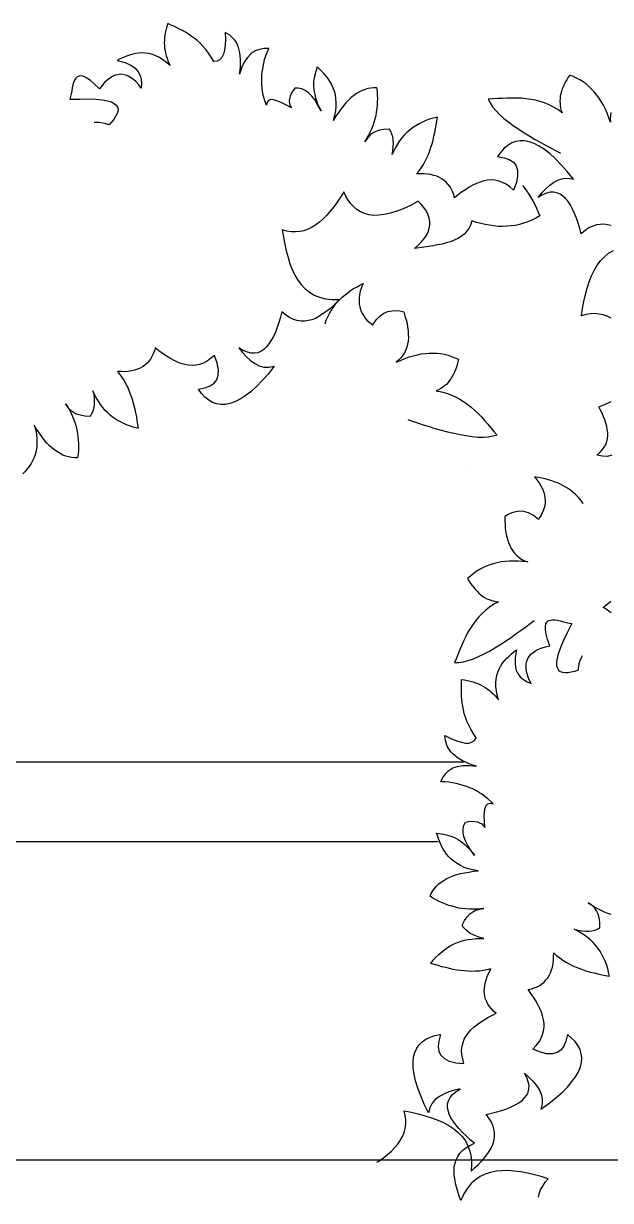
# Model space of a CAD drawing. Extents: x -24232 to 27340, y -23039 to 23489.
# Drawn here: x -8446 to -8078, y -5122 to -4383 of the extents above; entities that cross this region are included whole.
import ezdxf

# ---------------------------------------------------------------- set-up
doc = ezdxf.new("R2010")
doc.units = 0
doc.header["$LTSCALE"] = 10
for name, color, linetype in [('0-PLANTS', 11, 'CONTINUOUS'), ('1', 1, 'CONTINUOUS'), ('3', 3, 'CONTINUOUS')]:
    doc.layers.add(name, color=color, linetype=linetype)

msp = doc.modelspace()

# ---------------------------------------------------------------- linework, layer by layer
at = {"layer": '0-PLANTS', "color": 11}
for points in [[(-8167.88, -4659.36), (-8167.88, -4659.36)], [(-8152.65, -4752.9), (-8152.65, -4752.9)]]:
    msp.add_lwpolyline(points, close=True, dxfattribs=at)
at = {"layer": '1'}
for points in [[(-8077.19, -4509.69), (-8079.44, -4509.2), (-8081.71, -4508.84), (-8084.01, -4508.88), (-8086.35, -4509.19), (-8088.72, -4509.91), (-8091.15, -4511.16), (-8093.46, -4512.69), (-8095.97, -4514.74), (-8095.97, -4514.74), (-8096.86, -4511.4), (-8097.88, -4508.05), (-8098.93, -4504.97), (-8100.13, -4502.01), (-8101.35, -4499.32), (-8102.74, -4496.88), (-8104.13, -4494.57), (-8105.7, -4492.66), (-8107.45, -4491.13), (-8109.22, -4489.87), (-8111.17, -4489), (-8113.16, -4488.67), (-8115.34, -4488.73), (-8117.7, -4489.3), (-8120.24, -4490.41), (-8122.98, -4492.03), (-8122.98, -4492.03), (-8120.66, -4489.15), (-8118.24, -4486.54), (-8115.7, -4484.22), (-8113.08, -4482.31), (-8110.22, -4480.83), (-8107.3, -4480.04), (-8104.18, -4479.94), (-8100.85, -4480.54), (-8100.85, -4480.54), (-8104.71, -4475.69), (-8108.49, -4471.53), (-8112.05, -4467.79), (-8115.53, -4464.6), (-8119.06, -4461.95), (-8122.24, -4459.88), (-8125.46, -4458.2), (-8128.6, -4457.08), (-8131.52, -4456.52), (-8134.36, -4456.51), (-8136.98, -4456.93), (-8139.5, -4457.77), (-8141.95, -4459.28), (-8144.29, -4461.08), (-8146.42, -4463.45), (-8148.46, -4466.22), (-8148.46, -4466.22), (-8144.34, -4467.04), (-8141.07, -4468.17), (-8138.53, -4469.91), (-8136.85, -4472.11), (-8135.92, -4475.05), (-8135.85, -4478.44), (-8136.66, -4482.56), (-8138.36, -4487.4), (-8138.36, -4487.4), (-8140.74, -4485.4), (-8143.01, -4483.69), (-8145.33, -4482.51), (-8147.69, -4481.74), (-8150.08, -4481.23), (-8152.36, -4481.01), (-8154.68, -4481.18), (-8157.02, -4481.63), (-8159.39, -4482.34), (-8161.65, -4483.2), (-8164.06, -4484.32), (-8166.35, -4485.58), (-8168.67, -4487.11), (-8170.99, -4488.65), (-8173.18, -4490.32), (-8175.53, -4492.12), (-8175.53, -4492.12), (-8176.01, -4490.18), (-8176.78, -4488.34), (-8177.56, -4486.64), (-8178.49, -4485.06), (-8179.57, -4483.73), (-8180.66, -4482.41), (-8182.04, -4481.32), (-8183.43, -4480.24), (-8184.97, -4479.41), (-8186.66, -4478.7), (-8188.5, -4478.11), (-8190.35, -4477.66), (-8192.48, -4477.31), (-8194.63, -4477.1), (-8196.8, -4477.16), (-8199.24, -4477.19), (-8199.24, -4477.19), (-8197.7, -4475.31), (-8196.28, -4473.28), (-8195.01, -4471.38), (-8193.85, -4469.19), (-8192.83, -4467.12), (-8191.8, -4464.92), (-8191.04, -4462.7), (-8190.28, -4460.47), (-8189.51, -4458.24), (-8188.89, -4456), (-8188.38, -4453.61), (-8187.87, -4451.23), (-8187.37, -4448.84), (-8186.99, -4446.44), (-8186.62, -4444.04), (-8186.25, -4441.64), (-8186.25, -4441.64), (-8188.74, -4442.2), (-8191.11, -4442.92), (-8193.5, -4443.76), (-8195.63, -4444.77), (-8197.76, -4445.78), (-8199.77, -4446.94), (-8201.8, -4448.23), (-8203.56, -4449.68), (-8205.35, -4451.26), (-8206.99, -4452.86), (-8208.52, -4454.6), (-8209.92, -4456.5), (-8211.21, -4458.54), (-8212.49, -4460.58), (-8213.66, -4462.76), (-8214.7, -4465.1), (-8214.7, -4465.1), (-8214.18, -4462.58), (-8213.96, -4460.3), (-8213.87, -4458), (-8213.93, -4455.97), (-8214.29, -4454.03), (-8214.78, -4452.23), (-8215.44, -4450.67), (-8216.37, -4449.09), (-8216.37, -4449.09), (-8219.78, -4449.29), (-8222.54, -4449.83), (-8224.91, -4450.55), (-8226.91, -4451.57), (-8228.51, -4452.76), (-8229.73, -4454.13), (-8230.82, -4455.52), (-8231.78, -4457.05), (-8231.78, -4457.05), (-8230.5, -4455.01), (-8229.35, -4452.95), (-8228.34, -4451.02), (-8227.46, -4448.94), (-8226.58, -4446.86), (-8225.83, -4444.77), (-8225.21, -4442.66), (-8224.73, -4440.54), (-8224.39, -4438.41), (-8224.04, -4436.28), (-8223.83, -4434.13), (-8223.75, -4431.97), (-8223.68, -4429.82), (-8223.73, -4427.64), (-8223.91, -4425.32), (-8224.23, -4423.12), (-8224.23, -4423.12), (-8226.12, -4423.07), (-8228.04, -4423.29), (-8229.84, -4423.65), (-8231.65, -4424.15), (-8233.47, -4424.79), (-8235.19, -4425.7), (-8236.91, -4426.75), (-8238.66, -4427.93), (-8240.41, -4429.25), (-8242.06, -4430.84), (-8243.72, -4432.58), (-8245.26, -4434.45), (-8246.81, -4436.47), (-8248.39, -4438.75), (-8249.97, -4441.03), (-8251.44, -4443.59), (-8251.44, -4443.59), (-8250.59, -4440.43), (-8250.03, -4437.5), (-8249.76, -4434.82), (-8249.78, -4432.25), (-8249.94, -4429.79), (-8250.26, -4427.46), (-8250.85, -4425.24), (-8251.6, -4423.27), (-8252.49, -4421.28), (-8253.52, -4419.42), (-8254.57, -4417.69), (-8255.9, -4416.07), (-8257.23, -4414.45), (-8258.71, -4412.95), (-8260.18, -4411.45), (-8261.8, -4409.94), (-8261.8, -4409.94), (-8262.21, -4411.38), (-8262.62, -4412.83), (-8263.04, -4414.28), (-8263.46, -4415.86), (-8263.61, -4417.34), (-8263.9, -4418.94), (-8263.93, -4420.56), (-8263.95, -4422.18), (-8263.84, -4423.82), (-8263.61, -4425.6), (-8263.25, -4427.4), (-8262.76, -4429.34), (-8262.14, -4431.3), (-8261.39, -4433.27), (-8260.38, -4435.4), (-8259.24, -4437.54), (-8259.24, -4437.54), (-8261.19, -4433.96), (-8263.06, -4430.94), (-8265.11, -4428.43), (-8267.07, -4426.34), (-8269.22, -4424.78), (-8271.3, -4423.89), (-8273.54, -4423.27), (-8275.71, -4423.32), (-8275.71, -4423.32), (-8276.97, -4425.09), (-8277.95, -4426.76), (-8278.66, -4428.45), (-8279.08, -4430.03), (-8279.23, -4431.51), (-8279.11, -4433.01), (-8278.57, -4434.41), (-8277.88, -4435.7), (-8277.88, -4435.7), (-8281.36, -4433.87), (-8284.32, -4432.36), (-8286.93, -4431.29), (-8289.03, -4430.67), (-8290.77, -4430.5), (-8292.18, -4431.04), (-8293.11, -4432.17), (-8293.57, -4434.15), (-8293.57, -4434.15), (-8294.31, -4432.05), (-8294.91, -4429.82), (-8295.51, -4427.73), (-8295.97, -4425.52), (-8296.16, -4423.33), (-8296.35, -4421.15), (-8296.54, -4418.96), (-8296.45, -4416.67), (-8296.37, -4414.51), (-8296.01, -4412.24), (-8295.65, -4409.98), (-8295.16, -4407.72), (-8294.67, -4405.47), (-8293.89, -4403.11), (-8293, -4400.9), (-8292.09, -4398.55), (-8292.09, -4398.55), (-8295.06, -4398.52), (-8297.96, -4399.05), (-8300.63, -4400.01), (-8303.09, -4401.66), (-8305.21, -4403.89), (-8307.24, -4406.66), (-8308.96, -4410.29), (-8310.47, -4414.61), (-8310.47, -4414.61), (-8310.08, -4412.07), (-8309.84, -4409.66), (-8309.75, -4407.37), (-8309.81, -4405.19), (-8310.01, -4403.14), (-8310.23, -4401.22), (-8310.59, -4399.43), (-8311.1, -4397.75), (-8311.76, -4396.2), (-8312.43, -4394.78), (-8313.37, -4393.33), (-8314.34, -4392.15), (-8315.46, -4391.09), (-8316.57, -4390.04), (-8317.98, -4389.22), (-8319.39, -4388.4), (-8319.39, -4388.4), (-8319.26, -4392.61), (-8319.5, -4396.38), (-8319.95, -4399.59), (-8320.6, -4402.1), (-8321.62, -4404.16), (-8322.97, -4405.52), (-8324.56, -4406.44), (-8326.47, -4406.66), (-8326.47, -4406.66), (-8328.23, -4403.91), (-8329.87, -4401.32), (-8331.68, -4399.1), (-8333.38, -4397.04), (-8335.22, -4395.1), (-8337.08, -4393.43), (-8338.84, -4392.03), (-8340.73, -4390.63), (-8342.5, -4389.37), (-8344.42, -4388.23), (-8346.22, -4387.24), (-8348.15, -4386.24), (-8349.96, -4385.38), (-8351.78, -4384.53), (-8353.72, -4383.66), (-8355.53, -4382.8), (-8355.53, -4382.8), (-8356.11, -4384.5), (-8356.56, -4386.36), (-8357, -4388.07), (-8357.31, -4389.8), (-8357.48, -4391.55), (-8357.64, -4393.16), (-8357.68, -4394.91), (-8357.57, -4396.55), (-8357.46, -4398.18), (-8357.22, -4399.83), (-8356.84, -4401.5), (-8356.45, -4403.02), (-8355.92, -4404.57), (-8355.41, -4406.24), (-8354.74, -4407.66), (-8353.95, -4409.23), (-8353.95, -4409.23), (-8356.32, -4407.23), (-8358.59, -4405.52), (-8360.75, -4404.09), (-8362.95, -4403.06), (-8365.18, -4402.3), (-8367.28, -4401.68), (-8369.42, -4401.34), (-8371.44, -4401.27), (-8373.48, -4401.34), (-8375.53, -4401.55), (-8377.47, -4402.03), (-8379.57, -4402.64), (-8381.39, -4403.27), (-8383.37, -4404.16), (-8385.35, -4405.04), (-8387.2, -4405.94), (-8387.2, -4405.94), (-8382.32, -4407.24), (-8378.7, -4408.95), (-8375.91, -4410.85), (-8374.09, -4413.06), (-8372.83, -4415.35), (-8372.28, -4417.98), (-8371.99, -4420.58), (-8372.12, -4423.28), (-8372.12, -4423.28), (-8373.68, -4421.23), (-8375.4, -4419.43), (-8377.01, -4417.92), (-8378.66, -4416.81), (-8380.33, -4415.83), (-8381.88, -4415.14), (-8383.61, -4414.83), (-8385.22, -4414.67), (-8386.87, -4414.91), (-8388.53, -4415.29), (-8390.24, -4416.07), (-8391.82, -4417), (-8393.44, -4418.33), (-8395.22, -4419.91), (-8396.75, -4421.66), (-8398.45, -4423.79), (-8398.45, -4423.79), (-8401.4, -4420.79), (-8404.03, -4418.64), (-8406.31, -4417.06), (-8408.24, -4416.05), (-8409.83, -4415.63), (-8411.2, -4415.76), (-8412.32, -4416.19), (-8413.23, -4417.19), (-8414.02, -4418.33), (-8414.57, -4419.76), (-8415, -4421.34), (-8415.45, -4423.2), (-8415.77, -4425.06), (-8416.22, -4426.91), (-8416.53, -4428.64), (-8416.97, -4430.36), (-8416.97, -4430.36), (-8410.59, -4430.18), (-8405.16, -4430.04), (-8400.44, -4430.23), (-8396.56, -4430.75), (-8393.37, -4431.34), (-8390.86, -4431.99), (-8389.06, -4432.98), (-8387.81, -4434.05), (-8386.98, -4435.22), (-8386.71, -4436.6), (-8386.86, -4438.07), (-8387.42, -4439.64), (-8388.25, -4441.19), (-8389.37, -4442.97), (-8390.76, -4444.73), (-8392.29, -4446.47), (-8392.29, -4446.47), (-8394.4, -4445.86), (-8396.37, -4445.26), (-8398.37, -4444.93), (-8400.26, -4444.87), (-8401.77, -4444.83)], [(-8077.5, -4444.74), (-8078.58, -4441.93), (-8079.65, -4439.11), (-8080.75, -4436.56), (-8082, -4434.14), (-8083.4, -4431.83), (-8084.68, -4429.68), (-8086.24, -4427.63), (-8087.81, -4425.71), (-8089.39, -4423.93), (-8091.12, -4422.27), (-8092.87, -4420.74), (-8094.76, -4419.34), (-8096.8, -4418.05), (-8098.87, -4417.04), (-8100.93, -4416.02), (-8103.15, -4415.12), (-8103.15, -4415.12), (-8104.1, -4416.52), (-8105.06, -4418.05), (-8105.88, -4419.46), (-8106.57, -4421.01), (-8107.25, -4422.44), (-8107.8, -4423.87), (-8108.36, -4425.44), (-8108.78, -4426.89), (-8109.06, -4428.35), (-8109.2, -4429.83), (-8109.36, -4431.44), (-8109.24, -4432.94), (-8109.12, -4434.44), (-8108.85, -4435.82), (-8108.46, -4437.35), (-8107.93, -4438.89), (-8107.93, -4438.89), (-8110.58, -4436.87), (-8113.39, -4435.24), (-8116.1, -4433.89), (-8118.96, -4432.66), (-8121.85, -4431.69), (-8124.62, -4431.01), (-8127.55, -4430.45), (-8130.48, -4430.03), (-8133.43, -4429.74), (-8136.4, -4429.58), (-8139.37, -4429.56), (-8142.36, -4429.67), (-8145.35, -4429.78), (-8148.35, -4429.89), (-8151.35, -4430.13), (-8154.34, -4430.24), (-8154.34, -4430.24), (-8153.09, -4432.67), (-8151.57, -4435.12), (-8149.5, -4437.49), (-8147.05, -4440.04), (-8144.43, -4442.33), (-8141.41, -4444.66), (-8138.39, -4446.99), (-8135.09, -4449.21), (-8131.65, -4451.44), (-8128.2, -4453.54), (-8124.75, -4455.65), (-8121.28, -4457.48), (-8117.95, -4459.43), (-8114.73, -4461.1), (-8111.76, -4462.62), (-8108.93, -4464.11)], [(-8077.31, -4438.67), (-8077.64, -4440.66), (-8077.7, -4442.69), (-8077.5, -4444.74)], [(-8132.85, -4484.38), (-8131.71, -4485.78), (-8130.29, -4487.8), (-8128.87, -4489.83), (-8127.57, -4492), (-8126.27, -4494.18), (-8125.11, -4496.36), (-8123.93, -4498.69), (-8122.88, -4501.15), (-8121.82, -4503.62), (-8121.82, -4503.62), (-8124.38, -4505.09), (-8126.84, -4506.28), (-8129.44, -4507.35), (-8132.07, -4508.16), (-8134.7, -4508.96), (-8137.35, -4509.49), (-8139.89, -4509.88), (-8142.59, -4510.01), (-8145.28, -4510.14), (-8147.99, -4510.13), (-8150.72, -4509.86), (-8153.47, -4509.46), (-8156.22, -4509.05), (-8159, -4508.38), (-8161.77, -4507.7), (-8164.57, -4506.76), (-8164.57, -4506.76), (-8165.41, -4509.28), (-8166.55, -4511.43), (-8167.85, -4513.32), (-8169.44, -4515.1), (-8171.33, -4516.5), (-8173.37, -4517.79), (-8175.7, -4518.83), (-8178.05, -4519.74), (-8180.68, -4520.54), (-8183.32, -4521.21), (-8186.11, -4521.75), (-8188.9, -4522.3), (-8191.84, -4522.73), (-8194.78, -4523.15), (-8197.71, -4523.58), (-8200.65, -4524), (-8200.65, -4524), (-8198.53, -4522.17), (-8196.68, -4520.36), (-8195.09, -4518.58), (-8193.79, -4516.69), (-8192.61, -4514.95), (-8191.84, -4513.11), (-8191.36, -4511.17), (-8190.99, -4509.37), (-8191.04, -4507.48), (-8191.23, -4505.6), (-8191.82, -4503.77), (-8192.54, -4501.94), (-8193.54, -4500.01), (-8194.95, -4498.12), (-8196.49, -4496.24), (-8198.3, -4494.38), (-8198.3, -4494.38), (-8203.18, -4497.03), (-8207.71, -4499.11), (-8212.02, -4500.75), (-8215.96, -4501.95), (-8219.68, -4502.73), (-8223.15, -4503.2), (-8226.26, -4503.24), (-8229.28, -4502.86), (-8231.94, -4502.04), (-8234.47, -4501.07), (-8236.64, -4499.66), (-8238.7, -4497.97), (-8240.52, -4495.98), (-8242.24, -4493.71), (-8243.71, -4491.15), (-8245.06, -4488.44), (-8245.06, -4488.44), (-8247.04, -4491.75), (-8249.16, -4494.94), (-8251.31, -4497.86), (-8253.47, -4500.65), (-8255.66, -4503.17), (-8257.87, -4505.42), (-8260.24, -4507.54), (-8262.5, -4509.26), (-8264.93, -4510.72), (-8267.39, -4511.91), (-8270, -4512.84), (-8272.53, -4513.36), (-8275.21, -4513.63), (-8277.93, -4513.49), (-8280.68, -4513.08), (-8283.6, -4512.29), (-8283.6, -4512.29), (-8282.88, -4516.82), (-8282.04, -4521.21), (-8281.07, -4525.58), (-8279.99, -4529.67), (-8278.79, -4533.62), (-8277.34, -4537.27), (-8275.64, -4540.75), (-8273.84, -4543.96), (-8271.67, -4546.73), (-8269.24, -4549.33), (-8266.59, -4551.51), (-8263.58, -4553.24), (-8260.19, -4554.66), (-8256.43, -4555.65), (-8252.33, -4556.06), (-8247.73, -4556.01), (-8247.73, -4556.01), (-8249.82, -4558.11), (-8251.92, -4560.21), (-8254.04, -4562.05), (-8256.31, -4563.76), (-8258.46, -4565.33), (-8260.62, -4566.76), (-8262.8, -4567.92), (-8265.02, -4568.82), (-8267.27, -4569.31), (-8269.54, -4569.67), (-8271.84, -4569.63), (-8274.18, -4569.32), (-8276.55, -4568.6), (-8278.97, -4567.35), (-8281.29, -4565.82), (-8283.8, -4563.77), (-8283.8, -4563.77), (-8284.69, -4567.11), (-8285.71, -4570.46), (-8286.76, -4573.54), (-8287.96, -4576.5), (-8289.18, -4579.2), (-8290.56, -4581.63), (-8291.96, -4583.94), (-8293.53, -4585.85), (-8295.28, -4587.38), (-8297.05, -4588.64), (-8298.99, -4589.51), (-8300.99, -4589.84), (-8303.17, -4589.79), (-8305.52, -4589.21), (-8308.07, -4588.1), (-8310.8, -4586.48), (-8310.8, -4586.48), (-8308.49, -4589.36), (-8306.06, -4591.97), (-8303.53, -4594.29), (-8300.91, -4596.2), (-8298.05, -4597.68), (-8295.13, -4598.47), (-8292.01, -4598.57), (-8288.68, -4597.97), (-8288.68, -4597.97), (-8292.53, -4602.82), (-8296.32, -4606.98), (-8299.88, -4610.72), (-8303.36, -4613.91), (-8306.89, -4616.56), (-8310.07, -4618.63), (-8313.29, -4620.31), (-8316.43, -4621.43), (-8319.35, -4621.99), (-8322.19, -4622), (-8324.81, -4621.58), (-8327.33, -4620.75), (-8329.78, -4619.23), (-8332.12, -4617.43), (-8334.25, -4615.06), (-8336.29, -4612.29), (-8336.29, -4612.29), (-8332.17, -4611.47), (-8328.9, -4610.34), (-8326.36, -4608.6), (-8324.68, -4606.4), (-8323.75, -4603.46), (-8323.68, -4600.07), (-8324.49, -4595.95), (-8326.19, -4591.11), (-8326.19, -4591.11), (-8328.57, -4593.11), (-8330.83, -4594.82), (-8333.16, -4596), (-8335.52, -4596.77), (-8337.9, -4597.28), (-8340.18, -4597.5), (-8342.5, -4597.33), (-8344.85, -4596.88), (-8347.22, -4596.17), (-8349.47, -4595.31), (-8351.89, -4594.19), (-8354.18, -4592.93), (-8356.5, -4591.4), (-8358.81, -4589.87), (-8361.01, -4588.19), (-8363.36, -4586.39), (-8363.36, -4586.39), (-8363.84, -4588.33), (-8364.61, -4590.17), (-8365.39, -4591.87), (-8366.31, -4593.45), (-8367.4, -4594.78), (-8368.49, -4596.1), (-8369.87, -4597.19), (-8371.25, -4598.27), (-8372.8, -4599.1), (-8374.49, -4599.81), (-8376.33, -4600.4), (-8378.18, -4600.85), (-8380.31, -4601.2), (-8382.46, -4601.41), (-8384.63, -4601.35), (-8387.07, -4601.32), (-8387.07, -4601.32), (-8385.53, -4603.2), (-8384.11, -4605.23), (-8382.84, -4607.13), (-8381.67, -4609.32), (-8380.66, -4611.39), (-8379.63, -4613.59), (-8378.87, -4615.82), (-8378.1, -4618.04), (-8377.34, -4620.27), (-8376.71, -4622.51), (-8376.21, -4624.9), (-8375.7, -4627.28), (-8375.19, -4629.67), (-8374.82, -4632.07), (-8374.45, -4634.47), (-8374.08, -4636.87), (-8374.08, -4636.87), (-8376.57, -4636.31), (-8378.94, -4635.59), (-8381.33, -4634.75), (-8383.46, -4633.74), (-8385.59, -4632.73), (-8387.6, -4631.57), (-8389.62, -4630.28), (-8391.39, -4628.83), (-8393.17, -4627.25), (-8394.82, -4625.65), (-8396.35, -4623.91), (-8397.75, -4622.01), (-8399.04, -4619.97), (-8400.32, -4617.93), (-8401.49, -4615.75), (-8402.53, -4613.41), (-8402.53, -4613.41), (-8402.01, -4615.93), (-8401.79, -4618.21), (-8401.69, -4620.51), (-8401.76, -4622.55), (-8402.11, -4624.48), (-8402.61, -4626.29), (-8403.27, -4627.84), (-8404.2, -4629.42), (-8404.2, -4629.42), (-8407.6, -4629.22), (-8410.37, -4628.68), (-8412.74, -4627.96), (-8414.74, -4626.94), (-8416.34, -4625.75), (-8417.56, -4624.38), (-8418.65, -4622.99), (-8419.61, -4621.46), (-8419.61, -4621.46), (-8418.33, -4623.5), (-8417.17, -4625.56), (-8416.17, -4627.49), (-8415.29, -4629.57), (-8414.41, -4631.65), (-8413.66, -4633.74), (-8413.04, -4635.85), (-8412.56, -4637.97), (-8412.22, -4640.1), (-8411.87, -4642.23), (-8411.66, -4644.38), (-8411.58, -4646.54), (-8411.5, -4648.7), (-8411.56, -4650.87), (-8411.74, -4653.19), (-8412.06, -4655.39), (-8412.06, -4655.39), (-8413.95, -4655.44), (-8415.87, -4655.22), (-8417.67, -4654.86), (-8419.48, -4654.36), (-8421.3, -4653.73), (-8423.01, -4652.81), (-8424.74, -4651.76), (-8426.48, -4650.58), (-8428.24, -4649.27), (-8429.89, -4647.67), (-8431.55, -4645.94), (-8433.09, -4644.06), (-8434.64, -4642.04), (-8436.22, -4639.76), (-8437.8, -4637.48), (-8439.27, -4634.92), (-8439.27, -4634.92), (-8438.42, -4638.08), (-8437.86, -4641.01), (-8437.59, -4643.69), (-8437.61, -4646.26), (-8437.77, -4648.72), (-8438.08, -4651.05), (-8438.68, -4653.28), (-8439.43, -4655.25), (-8440.32, -4657.23), (-8441.35, -4659.09), (-8442.4, -4660.82), (-8443.73, -4662.44), (-8445.06, -4664.06), (-8446.54, -4665.56)], [(-8077.1, -4567.79), (-8079.56, -4566.6), (-8082.18, -4565.67), (-8084.7, -4565.15), (-8087.38, -4564.88), (-8090.1, -4565.02), (-8092.85, -4565.43), (-8095.77, -4566.22), (-8095.77, -4566.22), (-8095.05, -4561.69), (-8094.21, -4557.3), (-8093.24, -4552.93), (-8092.16, -4548.84), (-8090.96, -4544.89), (-8089.51, -4541.25), (-8087.81, -4537.76), (-8086.01, -4534.55), (-8083.84, -4531.78), (-8081.42, -4529.18), (-8078.76, -4527), (-8075.75, -4525.27)], [(-8256.75, -4571.33), (-8256.75, -4571.33), (-8255.96, -4568.98), (-8255.06, -4566.91), (-8253.97, -4564.82), (-8252.87, -4562.93), (-8251.76, -4561.03), (-8250.37, -4559.21), (-8248.96, -4557.58), (-8247.45, -4556.04), (-8245.94, -4554.49), (-8244.22, -4553.13), (-8242.5, -4551.76), (-8240.69, -4550.48), (-8238.87, -4549.2), (-8236.94, -4548.2), (-8234.91, -4547.1), (-8232.89, -4545.99), (-8232.89, -4545.99), (-8233.85, -4548.55), (-8234.64, -4550.9), (-8235.05, -4553.03), (-8235.28, -4555.15), (-8235.42, -4557.17), (-8235.3, -4558.88), (-8234.98, -4560.57), (-8234.58, -4562.17), (-8234.09, -4563.66), (-8233.32, -4565.04), (-8232.46, -4566.31), (-8231.5, -4567.68), (-8230.45, -4568.94), (-8229.32, -4570.1), (-8228.1, -4571.15), (-8226.87, -4572.21), (-8226.87, -4572.21), (-8224.64, -4568.8), (-8222.14, -4566.32), (-8219.78, -4564.62), (-8217.38, -4563.49), (-8214.92, -4563.12), (-8212.35, -4563.03), (-8209.85, -4563.23), (-8207.32, -4563.81), (-8207.32, -4563.81), (-8206.57, -4566.24), (-8205.91, -4568.77), (-8205.26, -4571.11), (-8205, -4573.48), (-8204.64, -4575.75), (-8204.49, -4577.84), (-8204.42, -4580.03), (-8204.65, -4582.15), (-8204.89, -4584.08), (-8205.42, -4585.93), (-8206.06, -4587.7), (-8206.89, -4589.48), (-8207.92, -4591.08), (-8209.14, -4592.7), (-8210.56, -4594.14), (-8212.19, -4595.41), (-8212.19, -4595.41), (-8209.4, -4594.25), (-8206.62, -4593.09), (-8204.02, -4592.14), (-8201.4, -4591.37), (-8198.76, -4590.8), (-8196.32, -4590.24), (-8193.76, -4589.96), (-8191.29, -4589.78), (-8188.91, -4589.7), (-8186.51, -4589.81), (-8184.2, -4590.02), (-8181.88, -4590.43), (-8179.54, -4591.02), (-8177.38, -4591.82), (-8175.22, -4592.62), (-8173.05, -4593.6), (-8173.05, -4593.6), (-8173.41, -4595.26), (-8173.85, -4597.01), (-8174.31, -4598.57), (-8174.96, -4600.15), (-8175.52, -4601.62), (-8176.19, -4603.01), (-8176.94, -4604.49), (-8177.7, -4605.79), (-8178.57, -4607), (-8179.54, -4608.12), (-8180.6, -4609.35), (-8181.77, -4610.29), (-8182.94, -4611.24), (-8184.13, -4611.99), (-8185.51, -4612.76), (-8186.98, -4613.44), (-8186.98, -4613.44), (-8183.7, -4613.97), (-8180.57, -4614.89), (-8177.73, -4615.92), (-8174.87, -4617.15), (-8172.18, -4618.57), (-8169.78, -4620.12), (-8167.36, -4621.85), (-8165.03, -4623.69), (-8162.78, -4625.63), (-8160.63, -4627.67), (-8158.56, -4629.81), (-8156.58, -4632.05), (-8154.6, -4634.3), (-8152.62, -4636.54), (-8150.73, -4638.89), (-8148.75, -4641.13), (-8148.75, -4641.13), (-8151.37, -4641.9), (-8154.2, -4642.49), (-8157.34, -4642.62), (-8160.88, -4642.59), (-8164.34, -4642.27), (-8168.11, -4641.69), (-8171.88, -4641.1), (-8175.76, -4640.24), (-8179.75, -4639.29), (-8183.65, -4638.23), (-8187.55, -4637.18), (-8191.27, -4635.92), (-8194.98, -4634.85), (-8198.41, -4633.67), (-8201.55, -4632.56), (-8204.58, -4631.54)], [(-8076.79, -4653.82), (-8079.35, -4654.54), (-8082.48, -4654.48), (-8086.06, -4653.82), (-8086.06, -4653.82), (-8084.18, -4652.19), (-8082.71, -4650.5), (-8081.5, -4648.77), (-8080.56, -4647), (-8079.88, -4645.2), (-8079.47, -4643.35), (-8079.33, -4641.46), (-8079.32, -4639.56), (-8079.58, -4637.61), (-8079.84, -4635.67), (-8080.5, -4633.66), (-8081.16, -4631.66), (-8081.95, -4629.63), (-8082.85, -4627.46), (-8083.78, -4625.42), (-8084.84, -4623.35), (-8084.84, -4623.35), (-8080.79, -4621.77), (-8077.14, -4620.13)], [(-8094.66, -4684.04), (-8094.66, -4684.04), (-8096.14, -4682.05), (-8097.64, -4680.36), (-8099.33, -4678.72), (-8100.97, -4677.26), (-8102.61, -4675.81), (-8104.5, -4674.51), (-8106.35, -4673.4), (-8108.27, -4672.41), (-8110.18, -4671.41), (-8112.24, -4670.65), (-8114.3, -4669.88), (-8116.42, -4669.23), (-8118.55, -4668.58), (-8120.7, -4668.24), (-8122.96, -4667.82), (-8125.23, -4667.4), (-8125.23, -4667.4), (-8123.52, -4669.53), (-8122.04, -4671.52), (-8120.98, -4673.41), (-8120.1, -4675.35), (-8119.34, -4677.23), (-8118.93, -4678.89), (-8118.7, -4680.6), (-8118.58, -4682.24), (-8118.58, -4683.81), (-8118.88, -4685.36), (-8119.3, -4686.84), (-8119.79, -4688.44), (-8120.39, -4689.96), (-8121.11, -4691.42), (-8121.94, -4692.8), (-8122.77, -4694.19), (-8122.77, -4694.19), (-8125.96, -4691.64), (-8129.1, -4690.07), (-8131.88, -4689.19), (-8134.51, -4688.86), (-8136.96, -4689.28), (-8139.43, -4689.99), (-8141.75, -4690.96), (-8143.97, -4692.3), (-8143.97, -4692.3), (-8143.92, -4694.84), (-8143.76, -4697.45), (-8143.65, -4699.88), (-8143.16, -4702.22), (-8142.8, -4704.48), (-8142.29, -4706.52), (-8141.67, -4708.62), (-8140.79, -4710.56), (-8139.96, -4712.32), (-8138.87, -4713.91), (-8137.72, -4715.39), (-8136.38, -4716.83), (-8134.9, -4718.03), (-8133.24, -4719.19), (-8131.44, -4720.11), (-8129.5, -4720.81), (-8129.5, -4720.81), (-8132.5, -4720.57), (-8135.51, -4720.34), (-8138.28, -4720.25), (-8141.01, -4720.34), (-8143.69, -4720.61), (-8146.18, -4720.84), (-8148.7, -4721.37), (-8151.11, -4721.97), (-8153.4, -4722.64), (-8155.64, -4723.49), (-8157.76, -4724.41), (-8159.85, -4725.52), (-8161.88, -4726.82), (-8163.68, -4728.25), (-8165.49, -4729.68), (-8167.25, -4731.29), (-8167.25, -4731.29), (-8166.39, -4732.75), (-8165.42, -4734.28), (-8164.5, -4735.62), (-8163.39, -4736.91), (-8162.4, -4738.14), (-8161.34, -4739.25), (-8160.16, -4740.43), (-8159.03, -4741.42), (-8157.82, -4742.3), (-8156.55, -4743.07), (-8155.17, -4743.9), (-8153.76, -4744.43), (-8152.35, -4744.97), (-8150.99, -4745.31), (-8149.44, -4745.61), (-8147.82, -4745.8), (-8147.82, -4745.8), (-8150.78, -4747.32), (-8153.46, -4749.17), (-8155.84, -4751.04), (-8158.18, -4753.1), (-8160.28, -4755.29), (-8162.09, -4757.51), (-8163.85, -4759.91), (-8165.49, -4762.38), (-8167.02, -4764.92), (-8168.43, -4767.53), (-8169.72, -4770.21), (-8170.91, -4772.96), (-8172.09, -4775.71), (-8173.27, -4778.46), (-8174.33, -4781.28), (-8175.51, -4784.03), (-8175.51, -4784.03), (-8172.79, -4783.94), (-8169.92, -4783.62), (-8166.89, -4782.76), (-8163.54, -4781.63), (-8160.35, -4780.25), (-8156.95, -4778.52), (-8153.55, -4776.79), (-8150.13, -4774.76), (-8146.64, -4772.61), (-8143.26, -4770.39), (-8139.89, -4768.18), (-8136.74, -4765.82), (-8133.55, -4763.65), (-8130.66, -4761.46), (-8128.02, -4759.43), (-8125.46, -4757.51)], [(-8077.08, -4752.81), (-8078.54, -4751.64), (-8080.27, -4750.43), (-8082.15, -4749.34), (-8082.15, -4749.34), (-8079.55, -4747.41), (-8077.35, -4745.42)], [(-8122.79, -5119.5), (-8122.31, -5117.52), (-8121.4, -5114.99), (-8120.11, -5112.59), (-8118.57, -5110.28), (-8116.6, -5107.98), (-8116.6, -5107.98), (-8121, -5106.68), (-8125.32, -5105.56), (-8129.69, -5104.57), (-8133.85, -5103.79), (-8137.93, -5103.19), (-8141.85, -5102.93), (-8145.73, -5102.97), (-8149.4, -5103.23), (-8152.82, -5104.01), (-8156.22, -5105.08), (-8159.32, -5106.55), (-8162.18, -5108.53), (-8164.92, -5110.98), (-8167.41, -5113.95), (-8169.54, -5117.48), (-8171.47, -5121.66), (-8171.47, -5121.66), (-8172.47, -5118.87), (-8173.47, -5116.07), (-8174.22, -5113.37), (-8174.8, -5110.59), (-8175.29, -5107.98), (-8175.66, -5105.41), (-8175.78, -5102.94), (-8175.64, -5100.55), (-8175.12, -5098.3), (-8174.47, -5096.1), (-8173.44, -5094.04), (-8172.16, -5092.06), (-8170.5, -5090.22), (-8168.33, -5088.57), (-8165.96, -5087.13), (-8163.03, -5085.75), (-8163.03, -5085.75), (-8165.66, -5083.51), (-8168.25, -5081.15), (-8170.59, -5078.88), (-8172.75, -5076.53), (-8174.66, -5074.27), (-8176.27, -5071.98), (-8177.76, -5069.73), (-8178.81, -5067.49), (-8179.45, -5065.26), (-8179.82, -5063.12), (-8179.78, -5060.99), (-8179.22, -5059.04), (-8178.24, -5057.1), (-8176.71, -5055.22), (-8174.62, -5053.39), (-8171.98, -5051.61), (-8171.98, -5051.61), (-8175.58, -5052.47), (-8178.97, -5053.55), (-8182.15, -5054.84), (-8185, -5056.39), (-8187.56, -5058.34), (-8189.53, -5060.64), (-8190.96, -5063.42), (-8191.84, -5066.68), (-8191.84, -5066.68), (-8194.57, -5061.12), (-8196.71, -5055.92), (-8198.57, -5051.1), (-8199.96, -5046.59), (-8200.84, -5042.27), (-8201.35, -5038.51), (-8201.48, -5034.88), (-8201.15, -5031.56), (-8200.4, -5028.68), (-8199.2, -5026.11), (-8197.7, -5023.92), (-8195.86, -5022.01), (-8193.44, -5020.44), (-8190.81, -5019.09), (-8187.76, -5018.18), (-8184.38, -5017.53), (-8184.38, -5017.53), (-8185.41, -5021.6), (-8185.79, -5025.05), (-8185.3, -5028.08), (-8184.04, -5030.54), (-8181.78, -5032.64), (-8178.75, -5034.16), (-8174.68, -5035.18), (-8169.57, -5035.73), (-8169.57, -5035.73), (-8170.36, -5032.72), (-8170.94, -5029.94), (-8171, -5027.34), (-8170.69, -5024.87), (-8170.13, -5022.5), (-8169.36, -5020.34), (-8168.2, -5018.32), (-8166.79, -5016.39), (-8165.13, -5014.56), (-8163.39, -5012.89), (-8161.35, -5011.19), (-8159.23, -5009.66), (-8156.85, -5008.22), (-8154.47, -5006.78), (-8152.01, -5005.52), (-8149.38, -5004.17), (-8149.38, -5004.17), (-8150.93, -5002.9), (-8152.26, -5001.42), (-8153.47, -4999.98), (-8154.5, -4998.47), (-8155.23, -4996.92), (-8155.96, -4995.37), (-8156.35, -4993.65), (-8156.74, -4991.94), (-8156.83, -4990.19), (-8156.74, -4988.36), (-8156.49, -4986.45), (-8156.1, -4984.58), (-8155.5, -4982.5), (-8154.77, -4980.47), (-8153.79, -4978.54), (-8152.72, -4976.34), (-8152.72, -4976.34), (-8155.08, -4976.93), (-8157.52, -4977.34), (-8159.78, -4977.68), (-8162.26, -4977.79), (-8164.56, -4977.82), (-8166.99, -4977.81), (-8169.33, -4977.55), (-8171.67, -4977.28), (-8174.01, -4977.01), (-8176.3, -4976.62), (-8178.67, -4976.06), (-8181.05, -4975.49), (-8183.42, -4974.93), (-8185.75, -4974.24), (-8188.08, -4973.54), (-8190.41, -4972.85), (-8190.41, -4972.85), (-8188.83, -4970.84), (-8187.17, -4969), (-8185.38, -4967.21), (-8183.56, -4965.72), (-8181.73, -4964.22), (-8179.83, -4962.9), (-8177.79, -4961.63), (-8175.73, -4960.65), (-8173.53, -4959.72), (-8171.38, -4958.92), (-8169.15, -4958.28), (-8166.84, -4957.82), (-8164.45, -4957.54), (-8162.05, -4957.25), (-8159.58, -4957.14), (-8157.02, -4957.19), (-8157.02, -4957.19), (-8159.52, -4956.58), (-8161.68, -4955.81), (-8163.79, -4954.91), (-8165.6, -4953.97), (-8167.2, -4952.83), (-8168.62, -4951.6), (-8169.74, -4950.34), (-8170.77, -4948.83), (-8170.77, -4948.83), (-8169.13, -4945.84), (-8167.46, -4943.57), (-8165.79, -4941.73), (-8164.02, -4940.37), (-8162.25, -4939.43), (-8160.49, -4938.91), (-8158.77, -4938.53), (-8156.98, -4938.31), (-8156.98, -4938.31), (-8159.37, -4938.6), (-8161.72, -4938.76), (-8163.9, -4938.84), (-8166.15, -4938.74), (-8168.41, -4938.65), (-8170.62, -4938.43), (-8172.79, -4938.08), (-8174.91, -4937.61), (-8176.98, -4937.01), (-8179.06, -4936.41), (-8181.09, -4935.68), (-8183.07, -4934.82), (-8185.06, -4933.97), (-8187, -4932.99), (-8189.02, -4931.83), (-8190.86, -4930.6), (-8190.86, -4930.6), (-8190.1, -4928.87), (-8189.08, -4927.23), (-8187.98, -4925.76), (-8186.76, -4924.34), (-8185.41, -4922.96), (-8183.85, -4921.81), (-8182.16, -4920.69), (-8180.34, -4919.63), (-8178.4, -4918.6), (-8176.25, -4917.8), (-8173.98, -4917.04), (-8171.62, -4916.45), (-8169.14, -4915.91), (-8166.4, -4915.46), (-8163.66, -4915.01), (-8160.71, -4914.78), (-8160.71, -4914.78), (-8163.94, -4914.2), (-8166.82, -4913.45), (-8169.36, -4912.54), (-8171.68, -4911.42), (-8173.82, -4910.22), (-8175.8, -4908.94), (-8177.56, -4907.45), (-8179.01, -4905.93), (-8180.42, -4904.28), (-8181.66, -4902.54), (-8182.78, -4900.86), (-8183.67, -4898.96), (-8184.57, -4897.07), (-8185.29, -4895.09), (-8186.01, -4893.11), (-8186.69, -4891.01), (-8186.69, -4891.01), (-8185.2, -4891.25), (-8183.72, -4891.5), (-8182.23, -4891.75), (-8180.62, -4892.04), (-8179.22, -4892.54), (-8177.66, -4892.96), (-8176.18, -4893.63), (-8174.7, -4894.3), (-8173.27, -4895.1), (-8171.76, -4896.08), (-8170.29, -4897.17), (-8168.74, -4898.45), (-8167.24, -4899.84), (-8165.78, -4901.37), (-8164.29, -4903.19), (-8162.84, -4905.14), (-8162.84, -4905.14), (-8165.24, -4901.85), (-8167.17, -4898.86), (-8168.56, -4895.93), (-8169.61, -4893.27), (-8170.1, -4890.66), (-8170.01, -4888.4), (-8169.61, -4886.11), (-8168.63, -4884.17), (-8168.63, -4884.17), (-8166.49, -4883.79), (-8164.57, -4883.62), (-8162.74, -4883.7), (-8161.13, -4884), (-8159.73, -4884.5), (-8158.43, -4885.25), (-8157.39, -4886.34), (-8156.52, -4887.51), (-8156.52, -4887.51), (-8156.68, -4883.58), (-8156.78, -4880.26), (-8156.63, -4877.45), (-8156.28, -4875.28), (-8155.69, -4873.63), (-8154.6, -4872.59), (-8153.19, -4872.24), (-8151.2, -4872.67), (-8151.2, -4872.67), (-8152.78, -4871.1), (-8154.54, -4869.61), (-8156.17, -4868.17), (-8157.97, -4866.8), (-8159.86, -4865.7), (-8161.76, -4864.59), (-8163.65, -4863.48), (-8165.76, -4862.58), (-8167.74, -4861.72), (-8169.95, -4861.08), (-8172.15, -4860.43), (-8174.4, -4859.91), (-8176.64, -4859.39), (-8179.11, -4859.08), (-8181.49, -4858.94), (-8184, -4858.76), (-8184, -4858.76), (-8182.75, -4856.06), (-8181.03, -4853.67), (-8179.03, -4851.67), (-8176.48, -4850.15), (-8173.56, -4849.19), (-8170.18, -4848.54), (-8166.17, -4848.55), (-8161.62, -4849.03), (-8161.62, -4849.03), (-8164.07, -4848.29), (-8166.36, -4847.48), (-8168.47, -4846.58), (-8170.41, -4845.59), (-8172.17, -4844.53), (-8173.81, -4843.51), (-8175.28, -4842.41), (-8176.58, -4841.23), (-8177.7, -4839.97), (-8178.69, -4838.76), (-8179.6, -4837.29), (-8180.25, -4835.91), (-8180.73, -4834.45), (-8181.21, -4832.99), (-8181.34, -4831.37), (-8181.47, -4829.74), (-8181.47, -4829.74), (-8177.72, -4831.66), (-8174.22, -4833.06), (-8171.13, -4834.03), (-8168.58, -4834.51), (-8166.28, -4834.48), (-8164.47, -4833.83), (-8162.96, -4832.8), (-8161.94, -4831.16), (-8161.94, -4831.16), (-8163.67, -4828.4), (-8165.32, -4825.8), (-8166.54, -4823.22), (-8167.68, -4820.8), (-8168.64, -4818.31), (-8169.36, -4815.91), (-8169.86, -4813.72), (-8170.32, -4811.41), (-8170.7, -4809.27), (-8170.9, -4807.05), (-8171.03, -4805), (-8171.11, -4802.82), (-8171.1, -4800.82), (-8171.1, -4798.82), (-8171.05, -4796.69), (-8171.05, -4794.68), (-8171.05, -4794.68), (-8169.27, -4794.89), (-8167.4, -4795.28), (-8165.66, -4795.61), (-8163.96, -4796.08), (-8162.32, -4796.67), (-8160.79, -4797.22), (-8159.19, -4797.93), (-8157.76, -4798.73), (-8156.33, -4799.53), (-8154.94, -4800.46), (-8153.6, -4801.51), (-8152.39, -4802.52), (-8151.22, -4803.66), (-8149.92, -4804.84), (-8148.93, -4806.05), (-8147.85, -4807.44), (-8147.85, -4807.44), (-8148.64, -4804.44), (-8149.21, -4801.65), (-8149.58, -4799.09), (-8149.57, -4796.66), (-8149.3, -4794.32), (-8148.96, -4792.15), (-8148.36, -4790.08), (-8147.55, -4788.22), (-8146.61, -4786.41), (-8145.55, -4784.64), (-8144.28, -4783.1), (-8142.83, -4781.47), (-8141.48, -4780.09), (-8139.83, -4778.68), (-8138.18, -4777.26), (-8136.57, -4775.98), (-8136.57, -4775.98), (-8137.49, -4780.95), (-8137.5, -4784.95), (-8136.98, -4788.29), (-8135.76, -4790.87), (-8134.23, -4793), (-8132.09, -4794.62), (-8129.86, -4795.99), (-8127.37, -4797.03), (-8127.37, -4797.03), (-8128.55, -4794.75), (-8129.44, -4792.42), (-8130.12, -4790.32), (-8130.41, -4788.35), (-8130.58, -4786.43), (-8130.55, -4784.73), (-8130.08, -4783.03), (-8129.54, -4781.51), (-8128.61, -4780.12), (-8127.56, -4778.78), (-8126.12, -4777.58), (-8124.61, -4776.55), (-8122.71, -4775.65), (-8120.52, -4774.72), (-8118.29, -4774.09), (-8115.63, -4773.47), (-8115.63, -4773.47), (-8117.07, -4769.51), (-8117.89, -4766.21), (-8118.34, -4763.47), (-8118.42, -4761.3), (-8118.13, -4759.69), (-8117.42, -4758.51), (-8116.55, -4757.67), (-8115.26, -4757.28), (-8113.89, -4757.05), (-8112.36, -4757.17), (-8110.75, -4757.46), (-8108.88, -4757.85), (-8107.06, -4758.36), (-8105.19, -4758.74), (-8103.5, -4759.2), (-8101.76, -4759.54), (-8101.76, -4759.54), (-8104.66, -4765.23), (-8107.11, -4770.08), (-8108.96, -4774.43), (-8110.15, -4778.15), (-8110.99, -4781.29), (-8111.47, -4783.83), (-8111.35, -4785.88), (-8110.91, -4787.47), (-8110.22, -4788.72), (-8109.09, -4789.56), (-8107.69, -4790.06), (-8106.03, -4790.22), (-8104.28, -4790.13), (-8102.19, -4789.88), (-8100, -4789.38), (-8097.77, -4788.75), (-8097.77, -4788.75), (-8097.42, -4786.58), (-8097.12, -4784.54), (-8096.57, -4782.59), (-8095.8, -4780.86), (-8095.19, -4779.48)], [(-8224.2, -5097.72), (-8222.99, -5096.92), (-8220.11, -5094.89), (-8217.49, -5092.83), (-8215.13, -5090.72), (-8212.89, -5088.46), (-8211.07, -5086.28), (-8209.5, -5083.92), (-8208.19, -5081.53), (-8207.13, -5078.96), (-8206.49, -5076.47), (-8206.1, -5073.8), (-8206.11, -5071.07), (-8206.38, -5068.31), (-8207.04, -5065.35), (-8207.04, -5065.35), (-8202.54, -5066.29), (-8198.2, -5067.34), (-8193.88, -5068.52), (-8189.85, -5069.79), (-8185.96, -5071.18), (-8182.39, -5072.8), (-8178.98, -5074.66), (-8175.87, -5076.62), (-8173.21, -5078.92), (-8170.72, -5081.46), (-8168.68, -5084.22), (-8167.09, -5087.31), (-8165.83, -5090.77), (-8165.03, -5094.56), (-8164.82, -5098.68), (-8165.08, -5103.27), (-8165.08, -5103.27), (-8162.88, -5101.28), (-8160.68, -5099.29), (-8158.75, -5097.26), (-8156.93, -5095.08), (-8155.26, -5093.01), (-8153.73, -5090.92), (-8152.46, -5088.79), (-8151.46, -5086.62), (-8150.86, -5084.39), (-8150.39, -5082.14), (-8150.32, -5079.84), (-8150.52, -5077.49), (-8151.12, -5075.09), (-8152.26, -5072.61), (-8153.67, -5070.22), (-8155.61, -5067.62), (-8155.61, -5067.62), (-8152.23, -5066.89), (-8148.83, -5066.03), (-8145.7, -5065.13), (-8142.69, -5064.07), (-8139.94, -5062.98), (-8137.44, -5061.71), (-8135.07, -5060.43), (-8133.08, -5058.95), (-8131.47, -5057.28), (-8130.13, -5055.57), (-8129.17, -5053.67), (-8128.74, -5051.69), (-8128.69, -5049.52), (-8129.16, -5047.13), (-8130.14, -5044.54), (-8131.63, -5041.73), (-8131.63, -5041.73), (-8128.86, -5044.18), (-8126.37, -5046.72), (-8124.18, -5049.36), (-8122.4, -5052.08), (-8121.06, -5055), (-8120.4, -5057.96), (-8120.45, -5061.08), (-8121.21, -5064.38), (-8121.21, -5064.38), (-8116.18, -5060.76), (-8111.84, -5057.18), (-8107.94, -5053.8), (-8104.59, -5050.48), (-8101.77, -5047.08), (-8099.55, -5044), (-8097.72, -5040.87), (-8096.45, -5037.78), (-8095.75, -5034.89), (-8095.61, -5032.05), (-8095.9, -5029.42), (-8096.61, -5026.86), (-8098.01, -5024.34), (-8099.7, -5021.91), (-8101.96, -5019.67), (-8104.63, -5017.51), (-8104.63, -5017.51), (-8105.64, -5021.58), (-8106.93, -5024.8), (-8108.79, -5027.25), (-8111.07, -5028.82), (-8114.05, -5029.61), (-8117.44, -5029.52), (-8121.51, -5028.51), (-8126.27, -5026.58), (-8126.27, -5026.58), (-8124.16, -5024.3), (-8122.34, -5022.12), (-8121.05, -5019.86), (-8120.17, -5017.54), (-8119.55, -5015.17), (-8119.21, -5012.91), (-8119.28, -5010.58), (-8119.61, -5008.22), (-8120.21, -5005.81), (-8120.96, -5003.52), (-8121.96, -5001.06), (-8123.11, -4998.71), (-8124.53, -4996.32), (-8125.95, -4993.93), (-8127.52, -4991.66), (-8129.21, -4989.23), (-8129.21, -4989.23), (-8127.25, -4988.84), (-8125.37, -4988.16), (-8123.64, -4987.46), (-8122.01, -4986.61), (-8120.64, -4985.59), (-8119.26, -4984.57), (-8118.11, -4983.24), (-8116.96, -4981.91), (-8116.06, -4980.41), (-8115.27, -4978.75), (-8114.6, -4976.95), (-8114.05, -4975.12), (-8113.61, -4973.01), (-8113.29, -4970.87), (-8113.24, -4968.7), (-8113.16, -4966.26), (-8113.16, -4966.26), (-8111.35, -4967.89), (-8109.4, -4969.4), (-8107.55, -4970.76), (-8105.43, -4972.03), (-8103.41, -4973.15), (-8101.26, -4974.28), (-8099.07, -4975.15), (-8096.89, -4976.01), (-8094.7, -4976.88), (-8092.49, -4977.62), (-8090.13, -4978.24), (-8087.77, -4978.86), (-8085.41, -4979.48), (-8083.03, -4979.96), (-8080.65, -4980.45), (-8078.27, -4980.94), (-8078.27, -4980.94), (-8078.71, -4978.42), (-8079.31, -4976.01), (-8080.05, -4973.59), (-8080.95, -4971.41), (-8081.86, -4969.24), (-8082.92, -4967.17), (-8084.11, -4965.09), (-8085.47, -4963.26), (-8086.97, -4961.4), (-8088.49, -4959.68), (-8090.16, -4958.07), (-8091.98, -4956.58), (-8093.95, -4955.2), (-8095.93, -4953.81), (-8098.06, -4952.55), (-8100.34, -4951.39), (-8100.34, -4951.39), (-8097.85, -4952.03), (-8095.58, -4952.37), (-8093.3, -4952.57), (-8091.26, -4952.6), (-8089.31, -4952.34), (-8087.48, -4951.93), (-8085.9, -4951.34), (-8084.27, -4950.49), (-8084.27, -4950.49), (-8084.31, -4947.08), (-8084.72, -4944.3), (-8085.32, -4941.89), (-8086.25, -4939.85), (-8087.36, -4938.19), (-8088.67, -4936.9), (-8090, -4935.75), (-8091.48, -4934.72), (-8091.48, -4934.72), (-8089.51, -4936.1), (-8087.51, -4937.35), (-8085.63, -4938.44), (-8083.59, -4939.42), (-8081.56, -4940.4), (-8079.5, -4941.25), (-8077.43, -4941.97)]]:
    msp.add_lwpolyline(points, dxfattribs=at)
at = {"layer": '3'}
for p, q in [((-8169.5, -4846.46), (-9081.62, -4846.46)), ((-8185.7, -4896.46), (-9136.12, -4896.46)), ((-6959.24, -5096.46), (-10147.24, -5096.46))]:
    msp.add_line(p, q, dxfattribs=at)

doc.saveas('drawing.dxf')
